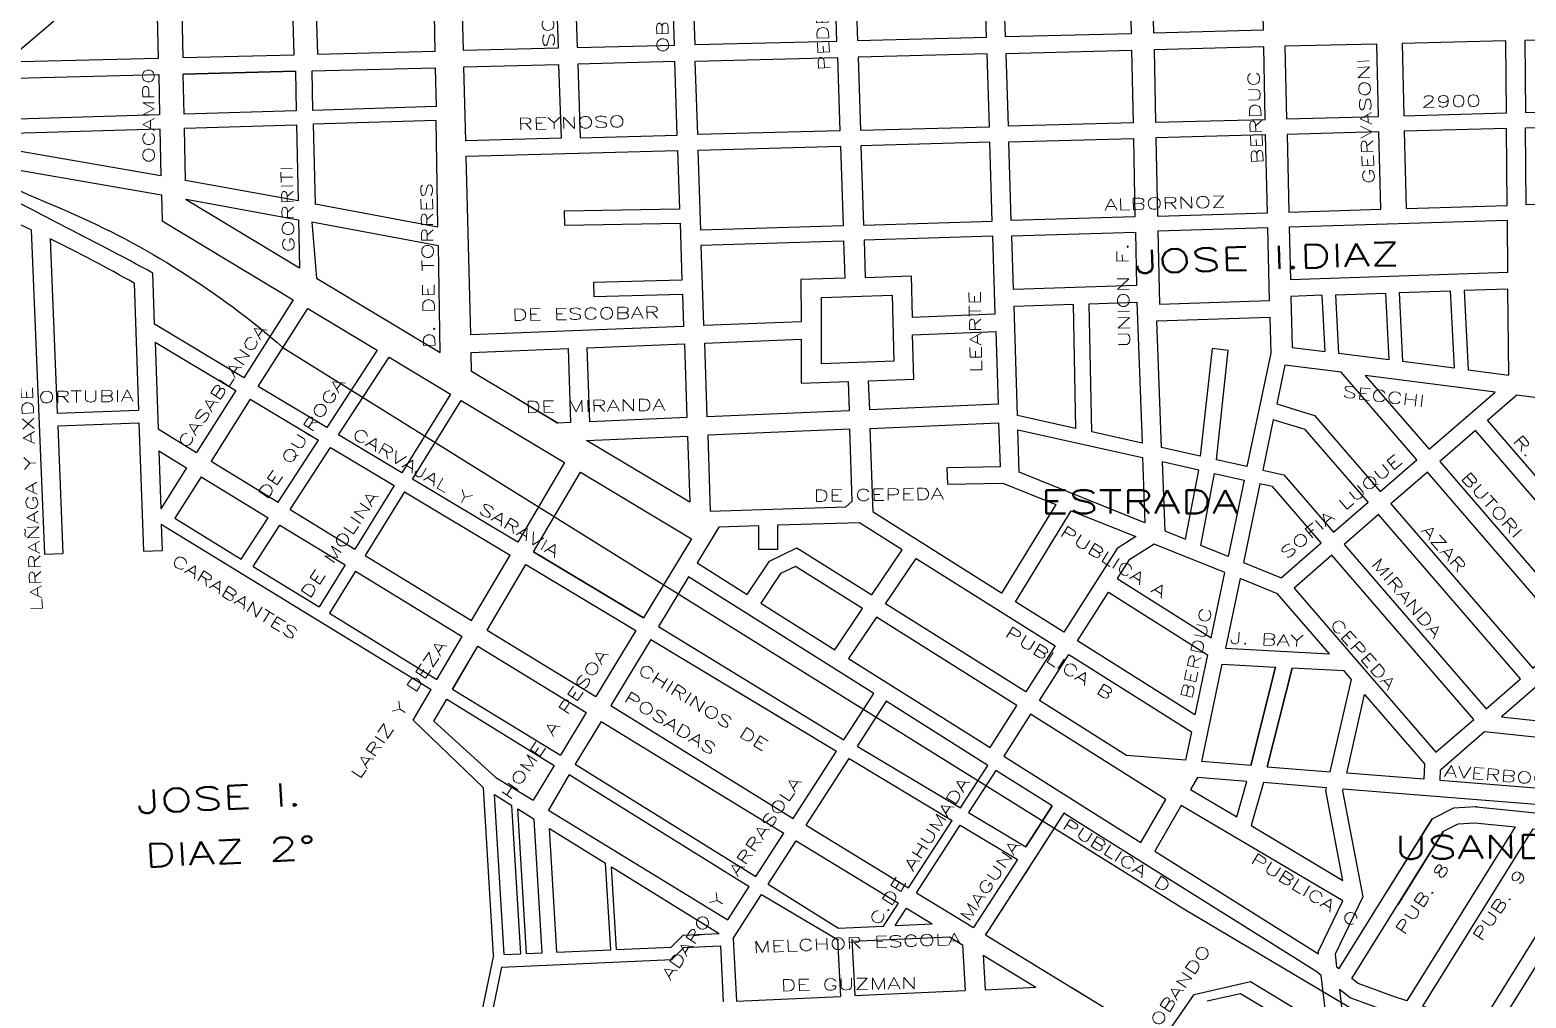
# Model space of a CAD drawing. Header units: millimetres. Extents: x 4374322 to 4409026, y 6503580 to 6534206.
# Drawn here: x 4391043 to 4392332, y 6521007 to 6521842 of the extents above; entities that cross this region are included whole.
import ezdxf

# ---------------------------------------------------------------- set-up
doc = ezdxf.new("R2010")
doc.units = ezdxf.units.MM
for name, color, linetype in [('FERROCARRIL', 252, 'VÍAS'), ('LINEA CALLE', 252, 'Continuous'), ('NOMBRE BARRIO', 8, 'Continuous'), ('NOMBRE CALLE', 252, 'Continuous')]:
    doc.layers.add(name, color=color, linetype=linetype)
doc.styles.add('ROMANS', font='romans')
doc.linetypes.add('VÍAS', pattern='A,3.81,[130,ltypeshp.shx,S=6.35,R=0,X=0,Y=0],3.81', length=7.62)

msp = doc.modelspace()

# ---------------------------------------------------------------- linework, layer by layer
at = {"layer": 'FERROCARRIL', "ltscale": 0.3, "transparency": 33554687}
msp.add_lwpolyline([(4390490.8, 6521874.5, 0.002956), (4390683.6, 6521836, -0.043529), (4390861, 6521784.3, 0.018344), (4391075.3, 6521685.3, -0.076496), (4391261.1, 6521567.7), (4391261.1, 6521567.7), (4392037.3, 6521083.7), (4393338.2, 6520310.6, 0.103998), (4393631.9, 6520173.5, 0.067419), (4393932.1, 6520131.2, 0.005359), (4394216.9, 6520132.3), (4394216.9, 6520132.3, -0.005749), (4394501, 6520137.5, -0.172841), (4394572, 6520119.6)], format="xyb", dxfattribs=at)
msp.add_arc((4391363.1, 6521417.6), 565.8, 122.5319, 141.1789, dxfattribs=at)
at = {"layer": 'LINEA CALLE', "transparency": 33554687}
for p, q in [((4391288.6, 6521691.5), (4391289, 6521691.5)), ((4391044.2, 6521669.1), (4391055.6, 6521389.5)), ((4391060.4, 6521661.3), (4391066.5, 6521511.1)), ((4391132.9, 6521623.1), (4391136.6, 6521513.6)), ((4391150.9, 6521572.2), (4391153.5, 6521497.6)), ((4391150.9, 6521572.2), (4391220.4, 6521530.6)), ((4392130.6, 6521567.8), (4392158.8, 6521564.2)), ((4391220.4, 6521530.6), (4391186.7, 6521477.3)), ((4391066.5, 6521511.1), (4391136.6, 6521513.6)), ((4391232.9, 6521523.1), (4391199.1, 6521469.7)), ((4391232.9, 6521523.1), (4391291.7, 6521487.7)), ((4391067, 6521500.2), (4391137, 6521502.7)), ((4391067, 6521500.2), (4391071.5, 6521390)), ((4391137, 6521502.7), (4391140.8, 6521392.2)), ((4391153.5, 6521497.6), (4391186.7, 6521477.3)), ((4391257, 6521434.3), (4391291.7, 6521487.7)), ((4391154.1, 6521478.5), (4391155.8, 6521428.6)), ((4391154.1, 6521478.5), (4391178.1, 6521463.8)), ((4391267.2, 6521428), (4391302, 6521481.5)), ((4391302, 6521481.5), (4391356.8, 6521448.7)), ((4391178.1, 6521463.8), (4391155.8, 6521428.6)), ((4391199.1, 6521469.7), (4391257, 6521434.3)), ((4391190.6, 6521456.2), (4391167.9, 6521420.4)), ((4391190.6, 6521456.2), (4391248.3, 6521420.9)), ((4391356.8, 6521448.7), (4391323, 6521393.9)), ((4391365.9, 6521443.2), (4391332, 6521388.4)), ((4391365.9, 6521443.2), (4391456.8, 6521388.6)), ((4391267.2, 6521428), (4391323, 6521393.9)), ((4391156.3, 6521415.5), (4391157.1, 6521392.7)), ((4391156.3, 6521415.5), (4391388.7, 6521272.7)), ((4391167.9, 6521420.4), (4391225.1, 6521385.2)), ((4391225.1, 6521385.2), (4391248.3, 6521420.9)), ((4391235.4, 6521379), (4391258.5, 6521414.6)), ((4391258.5, 6521414.6), (4391314.6, 6521380.3)), ((4391055.6, 6521389.5), (4391071.5, 6521390)), ((4391140.8, 6521392.2), (4391157.1, 6521392.7)), ((4391332, 6521388.4), (4391423.7, 6521332.3)), ((4391423.7, 6521332.3), (4391456.8, 6521388.6)), ((4391477, 6521391.6), (4391571.9, 6521334.7)), ((4391235.4, 6521379), (4391292.2, 6521344)), ((4391314.6, 6521380.3), (4391292.2, 6521344)), ((4391323.6, 6521374.8), (4391301.2, 6521338.5)), ((4391323.6, 6521374.8), (4391415.6, 6521318.5)), ((4391437.2, 6521324), (4391470.4, 6521380.5)), ((4391437.2, 6521324), (4391470.4, 6521380.5)), ((4391470.4, 6521380.5), (4391565.2, 6521323.6)), ((4391470.4, 6521380.5), (4391565.2, 6521323.6)), ((4391301.2, 6521338.5), (4391393.8, 6521281.5)), ((4391437.2, 6521324), (4391530.7, 6521266.7)), ((4391437.2, 6521324), (4391530.7, 6521266.7)), ((4391565.2, 6521323.6), (4391530.7, 6521266.7)), ((4391565.2, 6521323.6), (4391530.7, 6521266.7)), ((4391393.8, 6521281.5), (4391415.6, 6521318.5)), ((4391407.3, 6521273.2), (4391429.1, 6521310.2)), ((4391407.3, 6521273.2), (4391429.1, 6521310.2)), ((4391407.4, 6521273.2), (4391429.1, 6521310.2)), ((4391429.1, 6521310.2), (4391522.5, 6521253.1)), ((4391429.1, 6521310.2), (4391522.5, 6521253.1)), ((4391578, 6521315.9), (4391543.6, 6521258.9)), ((4391578, 6521315.9), (4391543.6, 6521258.9)), ((4391578, 6521315.9), (4391696.5, 6521244.7)), ((4391578, 6521315.9), (4391738.2, 6521219.7)), ((4391373.2, 6521246.4), (4391388.7, 6521272.7)), ((4391407.3, 6521273.2), (4391500.2, 6521216.2)), ((4391407.3, 6521273.2), (4391500.2, 6521216.2)), ((4391391.2, 6521245.5), (4391402.2, 6521264.4)), ((4391402.2, 6521264.4), (4391494.9, 6521207.4)), ((4391543.6, 6521258.9), (4391700.7, 6521161.5)), ((4391373.2, 6521246.4), (4391433.8, 6521187.9)), ((4391391.2, 6521245.5), (4391444.5, 6521196.9)), ((4391522.5, 6521253.1), (4391500.2, 6521216.2)), ((4391522.5, 6521253.1), (4391500.2, 6521216.2)), ((4391535.3, 6521245.2), (4391512.9, 6521208.3)), ((4391535.3, 6521245.2), (4391512.9, 6521208.3)), ((4391535.3, 6521245.2), (4391653.6, 6521172.8)), ((4391535.3, 6521245.2), (4391653.6, 6521172.8)), ((4391700.7, 6521161.5), (4391738.2, 6521219.7)), ((4391494.9, 6521207.4), (4391476.6, 6521177.3)), ((4391512.9, 6521208.3), (4391668.5, 6521111.5)), ((4391712, 6521155.8), (4391749, 6521213.2)), ((4391749, 6521213.2), (4391837.8, 6521159.9)), ((4391444.5, 6521196.9), (4391476.6, 6521177.3)), ((4391507.8, 6521199.4), (4391662.9, 6521102.8)), ((4391442.6, 6521043.8), (4391433.8, 6521187.9)), ((4391443.4, 6521182.3), (4391458.4, 6521172.9)), ((4391451.7, 6521044.2), (4391443.4, 6521182.3)), ((4391466.1, 6521044.9), (4391458.4, 6521172.9)), ((4391463.6, 6521169.8), (4391477.6, 6521161.1)), ((4391470.9, 6521045.1), (4391463.6, 6521169.8)), ((4391489.9, 6521168.7), (4391644.5, 6521074.2)), ((4391653.6, 6521172.8), (4391692.6, 6521148.9)), ((4391923.9, 6521172.5), (4391901.1, 6521137.1)), ((4391934, 6521166.1), (4391911.3, 6521130.9)), ((4391484.5, 6521045.7), (4391477.6, 6521161.1)), ((4391490.9, 6521152.9), (4391539.1, 6521123)), ((4391497.2, 6521046.3), (4391490.9, 6521152.9)), ((4391712, 6521155.8), (4391800.1, 6521101.9)), ((4391800.1, 6521101.9), (4391837.8, 6521159.9)), ((4391807, 6521097.6), (4391844.7, 6521155.8)), ((4391844.7, 6521155.8), (4391894.1, 6521126.2)), ((4391668.5, 6521111.5), (4391692.6, 6521148.9)), ((4391679.2, 6521104.8), (4391703.4, 6521142.4)), ((4391703.4, 6521142.4), (4391757.5, 6521109.2)), ((4391894.1, 6521126.2), (4391856.2, 6521067.5)), ((4391894.1, 6521126.2), (4391856.2, 6521067.5)), ((4391543.6, 6521048.4), (4391539.1, 6521123)), ((4391544.2, 6521119.8), (4391636.9, 6521062.4)), ((4391548.4, 6521048.6), (4391544.2, 6521119.8)), ((4391904.3, 6521120), (4391874, 6521073.1)), ((4391644.5, 6521074.2), (4391662.9, 6521102.8)), ((4391679.2, 6521104.8), (4391739.8, 6521067.1)), ((4391757.5, 6521109.2), (4391791.5, 6521088.5)), ((4391649.1, 6521058), (4391673.6, 6521096.1)), ((4391673.6, 6521096.1), (4391738.9, 6521057.2)), ((4391778.7, 6521068.8), (4391791.5, 6521088.5)), ((4391807, 6521097.6), (4391856.2, 6521067.5)), ((4391788.6, 6521069.3), (4391798.3, 6521084.2)), ((4391798.3, 6521084.2), (4391820.5, 6521070.7)), ((4391605.9, 6521061), (4391636.9, 6521062.4)), ((4391739.8, 6521067.1), (4391778.7, 6521068.8)), ((4391788.6, 6521069.3), (4391820.5, 6521070.7)), ((4391866.4, 6521061.3), (4391929.5, 6521022.7)), ((4391497.2, 6521046.3), (4391543.6, 6521048.4)), ((4391548.4, 6521048.6), (4391595.7, 6521050.7)), ((4391606.4, 6521050.2), (4391638, 6521051.9)), ((4391638, 6521051.9), (4391640.5, 6521003.5)), ((4391649.1, 6521058), (4391651.9, 6521004.1)), ((4391738.9, 6521057.2), (4391741.5, 6521008.2)), ((4391739, 6521057.2), (4391739.8, 6521056.8)), ((4391751.4, 6521057.9), (4391754, 6521008.8)), ((4391751.5, 6521055.7), (4391835.5, 6521059.5)), ((4391835.5, 6521059.5), (4391846.7, 6521052.7)), ((4391846.7, 6521052.7), (4391849.1, 6521013.2)), ((4391442.3, 6521043.8), (4391442.6, 6521043.8)), ((4391449.4, 6521033.3), (4391596.6, 6521039.9)), ((4391451.7, 6521044.2), (4391466.1, 6521044.9)), ((4391470.9, 6521045.1), (4391484.5, 6521045.7)), ((4391864.6, 6521043.7), (4391909.9, 6521016)), ((4391864.6, 6521043.7), (4391866.3, 6521013.9)), ((4391864.6, 6521043.7), (4391909.9, 6521016)), ((4391864.6, 6521043.7), (4391866.3, 6521013.9)), ((4391754, 6521008.8), (4391849.1, 6521013.2)), ((4391866.3, 6521013.9), (4391909.9, 6521016)), ((4391866.3, 6521013.9), (4391909.9, 6521016)), ((4391940.8, 6521015.7), (4392017.9, 6520968.6)), ((4392057.6, 6521004.2), (4392086.2, 6521010.8)), ((4392086.2, 6521010.8), (4392154.7, 6520969.8)), ((4391651.8, 6521004.1), (4391741.5, 6521008.2))]:
    msp.add_line(p, q, dxfattribs=at)
for points in [[(4391153.8, 6521817.3), (4391151.3, 6521926.3), (4391086.4, 6521868.7), (4391022.5, 6521814), (4391153.8, 6521817.3)], [(4391595.9, 6521907.1), (4391512, 6521903.3), (4391514.6, 6521826.3), (4391598.5, 6521828.4)], [(4391595.6, 6521907.1), (4391598.2, 6521828.4)], [(4391614.1, 6521884), (4391615.9, 6521828.9), (4391738.5, 6521831.9), (4391736.6, 6521888.4), (4391614.2, 6521884)], [(4392011.4, 6521838.8), (4392010.7, 6521874.4), (4392105, 6521878.1), (4392105.8, 6521841.2), (4392011.4, 6521838.8)], [(4391616.5, 6521814.6), (4391738.9, 6521817.7), (4391741, 6521754.6), (4391618.5, 6521751.3), (4391616.4, 6521814.6)], [(4391758.7, 6521755.1), (4391869.8, 6521758.1), (4391867.8, 6521820.9), (4391756.7, 6521818.1), (4391758.7, 6521755.1)], [(4391271.9, 6521806), (4391175.2, 6521803.5), (4391271.9, 6521806), (4391272.6, 6521771.8), (4391176, 6521768.9), (4391175.2, 6521803.5)], [(4391177.2, 6521711.8), (4391176.2, 6521756.9), (4391272.9, 6521759.8), (4391274.3, 6521694.2), (4391177.2, 6521711.8)], [(4392109.5, 6521683.9), (4392107.9, 6521751), (4392013.3, 6521748.5), (4392014.8, 6521681), (4392109.5, 6521683.9)], [(4391177.6, 6521695), (4391177.6, 6521695.5), (4391274.6, 6521677.8), (4391275.5, 6521636.1), (4391177.6, 6521695)], [(4391995.6, 6521667.3), (4391996.6, 6521621.2), (4391890.6, 6521617.6), (4391889.1, 6521664.1), (4391995.6, 6521667.3)], [(4392109.8, 6521670.8), (4392015.1, 6521667.9), (4392016.4, 6521605.1), (4392111.3, 6521608.2), (4392109.8, 6521670.8)], [(4392316.6, 6521632.4), (4392316.2, 6521677.1), (4392128.1, 6521671.4), (4392129.2, 6521626.1)], [(4392316.6, 6521632.4), (4392129.2, 6521626.1)], [(4392156.4, 6521612.7), (4392129.5, 6521611.8)], [(4392129.5, 6521611.8), (4392130.6, 6521567.8)], [(4392156.4, 6521612.7), (4392158.8, 6521564.2)], [(4391342.3, 6521565.5), (4391298.8, 6521498.6), (4391239.8, 6521534), (4391282.5, 6521601.4), (4391342.3, 6521565.5)], [(4392117.4, 6521519.2), (4392149.9, 6521509.2), (4392206.7, 6521443.4), (4392238.1, 6521470.7), (4392172.9, 6521546.3), (4392124.4, 6521552.5), (4392117.4, 6521519.2)], [(4391460.8, 6521524.8), (4391497.9, 6521502.5)], [(4392114.5, 6521505.4), (4392105.5, 6521462), (4392123.6, 6521457.9), (4392166.4, 6521408.4), (4392196.1, 6521434.2), (4392141.9, 6521497), (4392114.5, 6521505.4)], [(4391522.8, 6521487.6), (4391609.7, 6521491.3), (4391611.6, 6521434.3), (4391522.8, 6521487.6)], [(4391944.3, 6521485.6), (4391944.3, 6521485.4), (4391944.3, 6521485.4)], [(4392038.9, 6521402.4), (4392050.2, 6521462), (4392018.6, 6521469.1), (4392020.9, 6521409.6), (4392038.9, 6521402.4)], [(4392089.3, 6521453.3), (4392075.6, 6521387.6), (4392052.1, 6521397.1), (4392063.9, 6521459), (4392089.3, 6521453.3)], [(4392103, 6521450.2), (4392088.8, 6521382.3), (4392121.3, 6521369.2), (4392155.8, 6521399.2), (4392113.9, 6521447.8), (4392103, 6521450.2)], [(4391995.9, 6521404.6), (4391979.9, 6521394.5), (4391933.9, 6521322.2), (4391892.2, 6521348.5), (4391940.4, 6521426.9), (4391995.9, 6521404.6)], [(4391780.3, 6521346.8), (4391806.6, 6521385.8), (4391926.4, 6521310.4), (4391901.1, 6521270.7), (4391780.3, 6521346.8)], [(4391702.9, 6521379), (4391689.9, 6521372.7), (4391672.8, 6521347.3), (4391736.6, 6521307.1), (4391760.6, 6521342.6), (4391702.9, 6521379)], [(4391744.4, 6521229.3), (4391770.2, 6521269.4), (4391610.7, 6521369.9), (4391584.8, 6521327), (4391744.4, 6521229.3)], [(4391772.5, 6521335.2), (4391748.5, 6521299.6), (4391870.5, 6521222.7), (4391893.6, 6521258.9), (4391772.5, 6521335.2)], [(4392311, 6521249.2), (4392400.8, 6521239.5), (4392413.4, 6521338), (4392311, 6521249.2)], [(4392095.2, 6521207.4), (4392052.9, 6521210.8), (4392070.5, 6521294.7), (4392116.4, 6521292.1), (4392095.2, 6521207.4), (4392116.4, 6521292.1)], [(4392109.3, 6521206.2), (4392163.6, 6521201.9), (4392181.9, 6521281.5), (4392175.6, 6521288.8), (4392130.7, 6521291.3), (4392109.3, 6521206.2), (4392130.7, 6521291.3)], [(4391755.9, 6521223.8), (4391844.8, 6521170.8), (4391868.5, 6521207.4), (4391780.9, 6521262.6), (4391756.1, 6521224.1)], [(4392258.2, 6521194.3), (4392258.5, 6521203.6), (4392296.6, 6521236.6), (4392399, 6521225.6), (4392393.7, 6521183.4), (4392258.2, 6521194.3)], [(4391851.8, 6521166.7), (4391901.1, 6521137.1), (4391923.9, 6521172.5), (4391875.4, 6521203.1), (4391851.8, 6521166.7)], [(4391507.8, 6521199.4), (4391489.9, 6521168.7)], [(4392049.2, 6521197), (4392043.2, 6521186.7), (4392083, 6521162.9), (4392091.6, 6521193.6), (4392049.2, 6521197)], [(4392105.9, 6521192.5), (4392095.4, 6521155.5), (4392174.5, 6521108.2), (4392159.8, 6521185.6), (4392160.4, 6521188.1), (4392105.8, 6521192.5)], [(4392543.3, 6521157.4), (4392174.5, 6521187), (4392174.1, 6521185.4), (4392191.5, 6521094), (4392167.7, 6521044.7), (4392169, 6521033.8), (4392171.1, 6521032.2), (4392251.3, 6521161.3), (4392270.1, 6521170.9), (4392289, 6521171.9), (4392290, 6521171.7), (4392289.6, 6521171.7), (4392377.3, 6521162.7)], [(4392251.3, 6521161.3), (4392211.8, 6521097.7)], [(4392261.1, 6521150.6), (4392221.7, 6521087)], [(4391595.7, 6521050.7), (4391605.9, 6521061)], [(4391596.2, 6521039.9), (4391606.4, 6521050.2)], [(4391442.6, 6521043.8), (4391432.3, 6520993.9)], [(4391449.4, 6521033.3), (4391439.1, 6520983.3)], [(4392448.3, 6520991.9), (4392408, 6520975.6), (4392339, 6520966.2), (4392295.6, 6520968.1), (4392249.9, 6520982.5), (4392214.2, 6520994.6), (4392180.7, 6521006.8), (4392171.4, 6521014.2), (4392176.5, 6520971.8), (4392263.8, 6520919.4), (4392274.2, 6520935.2)]]:
    msp.add_lwpolyline(points, dxfattribs=at)
for points in [[(4391270.8, 6521820.2), (4391267.5, 6521929.3), (4391172.5, 6521925.1), (4391174.9, 6521817.8)], [(4391392.2, 6521823.2), (4391390.3, 6521934.6), (4391287.5, 6521930.1), (4391290.8, 6521820.7)], [(4391414.8, 6521898.8), (4391495.6, 6521902.5), (4391498.2, 6521825.9), (4391416.7, 6521823.9)], [(4391865.5, 6521893.1), (4391754.3, 6521889), (4391756.2, 6521832.4), (4391867.3, 6521835.2)], [(4391882.7, 6521869.3), (4391991.2, 6521873.6), (4391991.9, 6521838.3), (4391883.7, 6521835.6)], [(4392331.7, 6521770.4), (4392440.3, 6521773.3), (4392439.4, 6521835.3), (4392331.1, 6521832.5)], [(4391884.2, 6521821.3), (4391992.2, 6521824), (4391993.6, 6521761.4), (4391886.2, 6521758.5)], [(4392107.6, 6521764.4), (4392106.2, 6521826.9), (4392011.7, 6521824.5), (4392013.1, 6521761.9)], [(4392205.1, 6521767), (4392203.7, 6521829.3), (4392124.5, 6521827.4), (4392125.9, 6521764.9)], [(4392314.8, 6521832.1), (4392225.5, 6521829.9), (4392227, 6521767.6), (4392315.3, 6521770)], [(4391286.9, 6521772.2), (4391286.2, 6521806.3), (4391392.4, 6521809), (4391393, 6521775.4)], [(4391417.1, 6521809.6), (4391498.6, 6521811.7), (4391500.8, 6521748.2), (4391418.7, 6521746)], [(4391600.8, 6521750.9), (4391598.7, 6521814.2), (4391515.1, 6521812.1), (4391517.2, 6521748.6)], [(4390993.7, 6521763.4), (4391007.4, 6521799.3), (4391154.1, 6521803), (4391154.8, 6521768.3)], [(4391393.2, 6521763.4), (4391287.1, 6521760.2), (4391289, 6521691.5), (4391394.7, 6521671.8)], [(4392332.4, 6521690.7), (4392331.8, 6521757), (4392440.5, 6521759.9), (4392441.5, 6521694)], [(4390986.7, 6521745.1), (4390989, 6521751.3), (4391155.1, 6521756.3), (4391156, 6521715.6)], [(4391870.2, 6521744.7), (4391759.2, 6521741.7), (4391761.4, 6521673.3), (4391872.3, 6521676.6)], [(4391886.6, 6521745.1), (4391993.9, 6521748), (4391995.3, 6521680.4), (4391888.7, 6521677.1)], [(4392207.1, 6521686.9), (4392205.5, 6521753.6), (4392126.3, 6521751.5), (4392127.8, 6521684.4)], [(4392315.4, 6521756.6), (4392227.3, 6521754.2), (4392228.9, 6521687.5), (4392316, 6521690.2)], [(4391419, 6521732.6), (4391601.2, 6521737.5), (4391602.9, 6521687), (4391503.5, 6521685.3), (4391503.7, 6521673.3), (4391603.3, 6521675), (4391604.9, 6521625.8), (4391528.7, 6521623.8), (4391529, 6521611.8), (4391605.3, 6521613.8), (4391606.2, 6521585.9), (4391422.9, 6521578.5)], [(4391621.2, 6521669), (4391618.9, 6521738), (4391741.4, 6521741.2), (4391743.7, 6521672.7)], [(4391396.5, 6521563.4), (4391395, 6521655.5), (4391286.1, 6521675.7), (4391290, 6521627.5)], [(4391623.9, 6521586.6), (4391621.6, 6521655.9), (4391744.1, 6521659.6), (4391745.2, 6521627.6), (4391707.4, 6521626.3), (4391707.5, 6521589.9)], [(4391874.9, 6521596.6), (4391872.7, 6521663.6), (4391761.9, 6521660.2), (4391762.9, 6521628.2), (4391802.5, 6521629.5), (4391803.3, 6521593.8)], [(4392226, 6521555.6), (4392223.1, 6521615), (4392267, 6521616.5), (4392270.2, 6521549.9)], [(4392282.3, 6521548.4), (4392317.4, 6521543.9), (4392316.7, 6521618.1), (4392278.9, 6521616.9)], [(4391787.5, 6521555.8), (4391725.2, 6521553.6), (4391725.1, 6521610.9), (4391786.1, 6521612.9)], [(4391944.1, 6521498), (4391894, 6521509.2), (4391894, 6521509.2), (4391891.1, 6521603.4), (4391942, 6521605.1), (4391944.1, 6521498)], [(4391996.9, 6521606.9), (4391996.9, 6521606.9), (4392001.4, 6521485.2), (4391958.1, 6521494.9), (4391955.9, 6521605.5)], [(4392170.9, 6521562.6), (4392168.4, 6521613.1), (4392211.1, 6521614.6), (4392213.9, 6521557.1)], [(4392075.7, 6521565.2), (4392061.7, 6521566.8), (4392051.6, 6521474), (4392018.2, 6521481.5), (4392014, 6521590.7), (4392014, 6521590.7), (4392111.6, 6521594), (4392112.3, 6521562.9), (4392091.8, 6521465), (4392065.4, 6521470.9)], [(4391875.3, 6521581.6), (4391877.3, 6521518.7), (4391766.7, 6521514), (4391765.8, 6521539), (4391804.6, 6521540.3), (4391803.7, 6521578.7)], [(4391423.3, 6521563.5), (4391506.9, 6521566.8), (4391509, 6521503), (4391497.9, 6521502.5), (4391423.7, 6521547.1)], [(4391525.4, 6521503.7), (4391523.3, 6521567.5), (4391607, 6521570.8), (4391609.1, 6521507.3)], [(4391748.9, 6521513.2), (4391626.6, 6521508), (4391624.5, 6521571.5), (4391707.5, 6521574.9), (4391707.6, 6521537), (4391748.1, 6521538.4)], [(4391352.6, 6521559.3), (4391405.5, 6521527.5), (4391363.6, 6521459.7), (4391309.1, 6521492.4)], [(4392193.7, 6521543.6), (4392248.7, 6521479.9), (4392305.6, 6521529.3)], [(4392435.6, 6521512.6), (4392417.2, 6521368.3), (4392299.1, 6521505.1), (4392324.2, 6521526.9)], [(4391463.4, 6521399.8), (4391372.7, 6521454.2), (4391414.6, 6521522.1), (4391503.8, 6521468.4)], [(4391833.6, 6521449.8), (4391881.3, 6521450.8), (4391927.2, 6521432.3), (4391880.4, 6521356), (4391769.6, 6521425.8), (4391767.2, 6521498), (4391877.8, 6521502.7), (4391879, 6521464.7), (4391833.3, 6521463.8)], [(4391751.5, 6521435.3), (4391749.5, 6521497.2), (4391627.1, 6521492), (4391629.3, 6521426.5), (4391746.2, 6521430.3)], [(4391895.5, 6521460.1), (4391894.4, 6521496.8), (4392001.8, 6521472.8), (4392003.9, 6521416.5)], [(4392257.9, 6521469.3), (4392380.1, 6521327.7), (4392410.8, 6521354.4), (4392410.8, 6521354.4), (4392288.6, 6521496)], [(4391517.4, 6521460.3), (4391613.1, 6521402.8), (4391571.9, 6521334.7), (4391477, 6521391.6)], [(4392215.8, 6521432.8), (4392338, 6521291.2), (4392369.5, 6521318.5), (4392369.5, 6521318.5), (4392247.3, 6521460.1)], [(4392175.5, 6521397.8), (4392297.8, 6521256.2), (4392327.5, 6521282), (4392327.5, 6521282), (4392205.2, 6521423.6)], [(4391671.3, 6521393.6), (4391671.3, 6521413.8), (4391636.6, 6521412.7), (4391618, 6521381.9), (4391661, 6521354.7), (4391680.4, 6521383.6), (4391703.8, 6521395), (4391768.4, 6521354.3), (4391794.8, 6521393.3), (4391757.8, 6521416.6), (4391687.3, 6521414.4), (4391687.3, 6521393.6)], [(4392072.7, 6521373.7), (4392011.9, 6521398.2), (4391990, 6521384.4), (4391979.9, 6521368.5), (4392060.9, 6521317.4)], [(4392132.4, 6521360.3), (4392254.6, 6521218.7), (4392287.2, 6521247), (4392287.2, 6521247), (4392165, 6521388.6)], [(4392073.4, 6521308.5), (4392162.8, 6521303.6), (4392118.1, 6521355.4), (4392085.9, 6521368.4)], [(4392047, 6521250.9), (4391945.7, 6521314.8), (4391972.4, 6521356.6), (4392057.8, 6521302.8)], [(4392038.8, 6521211.9), (4391987.9, 6521216), (4391912.9, 6521263.2), (4391938.2, 6521302.9), (4392043.9, 6521236.3)], [(4392244.2, 6521195.4), (4392177.7, 6521200.8), (4392193.2, 6521268.4), (4392244.7, 6521208.7)], [(4392021.9, 6521178), (4391905.4, 6521251.4), (4391882.4, 6521215.2), (4391966.5, 6521162.2), (4392000.4, 6521140.9)], [(4391866.4, 6521061.3), (4391929.5, 6521022.7), (4392017.9, 6520968.6), (4392046.3, 6521009.7), (4392094.7, 6521020.9), (4392161.3, 6520980.9), (4392155.8, 6521026.3), (4392151.9, 6521029.4), (4391959, 6521150.4), (4391934, 6521166.1), (4391866.4, 6521061.3), (4391867.5, 6521063)], [(4392174.4, 6521090.7), (4392035.2, 6521172.8), (4392012.3, 6521133.5), (4392153.5, 6521044.9), (4392153.3, 6521047.1)], [(4392229.6, 6521004.2), (4392218.8, 6521007.8), (4392187.6, 6521019.2), (4392182.2, 6521023.5), (4392261.1, 6521150.6), (4392273.8, 6521157.1), (4392288.2, 6521157.8), (4392288.2, 6521157.8), (4392288.2, 6521157.8), (4392322.8, 6521154.3)], [(4392243.2, 6520999.6), (4392338.3, 6521152.7), (4392375.9, 6521148.8), (4392394.5, 6521146.9), (4392293, 6520983.6), (4392254.3, 6520995.8)], [(4392308.2, 6520981.6), (4392409.9, 6521145.3), (4392456.1, 6521140.6), (4392358.2, 6520982.9), (4392338.3, 6520980.2)]]:
    msp.add_lwpolyline(points, close=True, dxfattribs=at)
msp.add_lwpolyline([(4391148.9, 6521631.9, 0.009673), (4391069.3, 6521673.7, 0.02302), (4390976.5, 6521718.6), (4390980.8, 6521729.9), (4391156.4, 6521699.3), (4391156.9, 6521676.9), (4391270, 6521608.9), (4391227.3, 6521541.5), (4391150.4, 6521587.7), (4391148.9, 6521631.9)], format="xyb", dxfattribs=at)
for centre, radius, start, end in [((4391813.5, 6521644.5), 1237.2, 77.3568, 77.3568), ((4391363.1, 6521417.6), 551.6, 122.4957, 141.2249), ((4390524.8, 6520557.9), 1226.6, 64.949, 67.0057), ((4390524.8, 6520557.9), 1226.6, 60.2793, 64.108)]:
    msp.add_arc(centre, radius, start, end, dxfattribs=at)

# ---------------------------------------------------------------- texts
at = {"layer": 'NOMBRE BARRIO', "transparency": 33554687, "style": 'ROMANS', "width": 1.5}
for s, rotation, p in [('JOSE I.DIAZ', 1.7971, (4391995.1, 6521631.5)), ('JOSE I.', 2.7849, (4391135.2, 6521165.8)), ('DIAZ 2%%d', 2.7849, (4391142.6, 6521119.4)), ('USANDIVARAS', 0.4355, (4392219.1, 6521126.5))]:
    msp.add_text(s, height=20, rotation=rotation, dxfattribs=at).set_placement(p)
msp.add_text('ESTRADA', height=20, dxfattribs=at).set_placement((4391913.7, 6521424.7))
at = {"layer": 'NOMBRE CALLE', "transparency": 33554687, "style": 'ROMANS', "width": 1.5}
for s, rotation, p in [('OB. CASTELLANOS', 91.1085, (4391593.5, 6521821.7)), ('SOLARES', 92.2282, (4391495.3, 6521826.6)), ('PEDERNERA', 92.565, (4391732.7, 6521806.5)), ('GERVASONI', 92.565, (4392201.8, 6521708.8)), ('OCAMPO', 90.1836, (4391150.4, 6521726.6)), ('BERDUC', 92.565, (4392105.9, 6521726.1)), ('2900', 1, (4392242.1, 6521774.7)), ('REYNOSO', 1.485, (4391463.4, 6521755.4)), ('GORRITI', 91.3175, (4391271, 6521649.8)), ('D. DE TORRES', 90.9812, (4391392.2, 6521567.1)), ('ALBORNOZ', 1.485, (4391969, 6521685.8)), ('UNION F.', 91.0779, (4391991.1, 6521567.9)), ('LEARTE', 91.0593, (4391863.4, 6521546)), ('DE ESCOBAR', 1, (4391458.5, 6521590.8)), ('CASABLANCA', 56.0916, (4391178.2, 6521479.8)), ('DE QUIROGA', 56.0916, (4391247.2, 6521436)), ('LARRAÑAGA Y AXDE', 92.565, (4391053.9, 6521340.4)), ('ORTUBIA', 1, (4391050.5, 6521519.8)), ('SECCHI', 352.9321, (4392173.5, 6521525)), ('DE MIRANDA', 1, (4391470.1, 6521511.4)), ('CARVAJAL Y SARAVIA', 329.3384, (4391319.8, 6521490.4)), ('R. VIDELA', 311.6625, (4392320.3, 6521486.8)), ('SOFIA LUQUE', 39.8976, (4392125.8, 6521384.6)), ('BUTORI', 311.6625, (4392275.5, 6521455)), ('DE MOLINA', 56.0916, (4391283.9, 6521350.4)), ('DE CEPEDA', 1, (4391718.4, 6521434.8)), ('PUBLICA A', 328.0525, (4391929.9, 6521406.2)), ('AZAR', 311.6625, (4392241.3, 6521409.6)), ('CARABANTES', 328.0525, (4391164.2, 6521381.2)), ('MIRANDA', 310.0849, (4392198.3, 6521380.9)), ('BERDUC', 77.3142, (4392044.1, 6521263.8)), ('CEPEDA', 311.6625, (4392162.6, 6521328.6)), ('PUBLICA B', 328.0525, (4391882.5, 6521319.4)), ('J. BAY', 357.3522, (4392076.8, 6521312.5)), (' DEZA', 56.0916, (4391369.2, 6521260.6)), ('HOME A PESOA', 56.0916, (4391456.9, 6521176.8)), ('CHIRINOS DE', 328.0525, (4391566, 6521287.2)), ('POSADAS', 328.0525, (4391554.1, 6521263.3)), ('LARIZ Y', 56.0916, (4391327.2, 6521194.7)), ('AVERBOCH', 355.2194, (4392261.3, 6521197.8)), ('ARRASOLA', 56.0916, (4391653, 6521110.6)), ('C.DE AHUMADA', 57.6792, (4391774.2, 6521068.2)), ('PUBLICA D', 328.0525, (4391931.9, 6521153.6)), ('MAGUNA', 56.0916, (4391852.2, 6521071.9)), ('PUBLICA C', 328.0525, (4392094, 6521123.9)), ('PUB. 8', 56.0916, (4392227.2, 6521060.3)), ('PUB. 9', 56.0916, (4392293.8, 6521054.8)), ('ADARO Y', 56.0916, (4391594.9, 6521021.2)), ('MELCHOR ESCOLA', 2.3079, (4391666.5, 6521045.7)), ('OBANDO', 56.0916, (4392016, 6520981.1)), ('DE GUZMAN', 1, (4391690.1, 6521012.7))]:
    msp.add_text(s, height=10, rotation=rotation, dxfattribs=at).set_placement(p)

doc.saveas('drawing.dxf')
